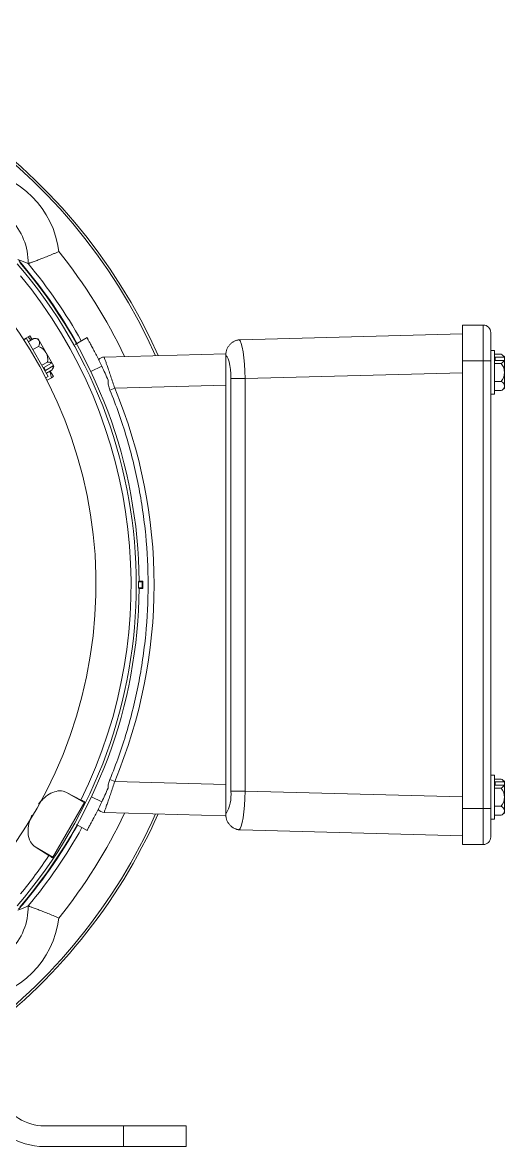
# Paper-space layout '_Left' of a CAD drawing. Header units: inches. Extents: x -4.5 to 6.8, y -4.5 to 6.2.
# Drawn here: x 3.01 to 6.85, y -4.47 to 4.47 of the extents above; entities that cross this region are included whole.
import ezdxf

# ---------------------------------------------------------------- set-up
doc = ezdxf.new("R2010")
doc.units = ezdxf.units.IN
doc.header["$MEASUREMENT"] = 0

psp = doc.layouts.new('_Left')

# ---------------------------------------------------------------- linework, layer by layer
at = {"color": 7, "linetype": 'Continuous', "lineweight": 15}
for p, q in [((6.5145, -2.067), (6.5145, 2.067)), ((6.5145, 2.067), (6.6785, 2.067)), ((6.6785, -2.067), (6.6785, 2.067)), ((3.0196, 1.9525), (3.0548, 1.9728)), ((3.0548, 1.9728), (3.0776, 1.9459)), ((3.0693, 1.9812), (3.0867, 1.9511)), ((4.7468, 1.9504), (6.5145, 1.9967)), ((6.7385, 2.007), (6.7385, -2.007)), ((3.0423, 1.9598), (3.0224, 1.9483)), ((3.2163, 1.6584), (3.0423, 1.9598)), ((3.1022, 1.9601), (3.0571, 1.9341)), ((3.1383, 1.8976), (3.0932, 1.8716)), ((3.1352, 1.9568), (3.2602, 1.7403)), ((3.525, 1.9668), (3.4296, 1.9135)), ((3.4302, 1.9139), (3.5244, 1.9665)), ((3.6607, 1.8125), (4.63, 1.8378)), ((4.6303, 1.842), (4.63, 1.8378)), ((4.63, 1.8258), (4.63, -1.8258)), ((6.7695, 1.864), (6.7385, 1.864)), ((6.7695, 1.516), (6.7695, 1.864)), ((6.8215, 1.8343), (6.7695, 1.8343)), ((6.7745, 1.8118), (6.8451, 1.8118)), ((6.7745, 1.7848), (6.7745, 1.8118)), ((6.8485, 1.815), (6.8485, 1.565)), ((3.2104, 1.7726), (3.1654, 1.7466)), ((3.181, 1.7295), (3.2422, 1.7648)), ((3.1945, 1.7061), (3.181, 1.7295)), ((3.2557, 1.7415), (3.1945, 1.7061)), ((3.2465, 1.7101), (3.2015, 1.6841)), ((3.231, 1.7011), (3.2568, 1.6564)), ((6.7385, 1.781), (6.5145, 1.781)), ((6.8215, 1.7622), (6.7695, 1.7622)), ((6.8451, 1.7848), (6.7745, 1.7848)), ((3.1965, 1.647), (3.2163, 1.6584)), ((3.2066, 1.6274), (3.2423, 1.6481)), ((3.2272, 1.6989), (3.2423, 1.6481)), ((4.6701, -1.6415), (4.6701, 1.6415)), ((4.6701, 1.6415), (4.7829, 1.6415)), ((6.5145, 1.6868), (4.7829, 1.6415)), ((4.7829, 1.6415), (4.7829, -1.6415)), ((6.8215, 1.6178), (6.7695, 1.6178)), ((3.7448, 1.5647), (3.7071, 1.5488)), ((4.63, 1.5879), (3.7448, 1.5647)), ((6.8215, 1.5457), (6.7695, 1.5457)), ((6.7385, 1.516), (6.7695, 1.516)), ((3.9334, 0.0235), (3.939, 0.0291)), ((3.9334, 0.0235), (3.9635, 0.0235)), ((3.9691, 0.0291), (3.939, 0.0291)), ((3.9635, 0.0235), (3.9691, 0.0291)), ((3.9635, 0.0235), (3.9635, -0.0235)), ((3.9691, -0.0291), (3.9691, 0.0291)), ((3.939, -0.0291), (3.9334, -0.0235)), ((3.9635, -0.0235), (3.9334, -0.0235)), ((3.939, -0.0291), (3.9691, -0.0291)), ((3.9635, -0.0235), (3.9691, -0.0291)), ((6.7695, -1.516), (6.7385, -1.516)), ((6.7695, -1.864), (6.7695, -1.516)), ((3.7071, -1.5488), (3.7448, -1.5647)), ((3.7448, -1.5647), (4.63, -1.5879)), ((6.8215, -1.5457), (6.7695, -1.5457)), ((6.7745, -1.5682), (6.8451, -1.5682)), ((6.7745, -1.5952), (6.7745, -1.5682)), ((6.8451, -1.5952), (6.7745, -1.5952)), ((6.8485, -1.565), (6.8485, -1.815)), ((3.3617, -1.6523), (3.4765, -1.7126)), ((3.3617, -1.6523), (3.5025, -1.7336)), ((4.6701, -1.6415), (4.7829, -1.6415)), ((4.7829, -1.6415), (6.5145, -1.6868)), ((6.8215, -1.6178), (6.7695, -1.6178)), ((3.506, -1.7274), (3.249, -2.1726)), ((6.5145, -1.781), (6.7385, -1.781)), ((6.8215, -1.7622), (6.7695, -1.7622)), ((4.63, -1.8378), (3.6607, -1.8125)), ((4.63, -1.8378), (4.6316, -1.8515)), ((6.7385, -1.864), (6.7695, -1.864)), ((6.8215, -1.8343), (6.7695, -1.8343)), ((3.441, -1.9077), (3.525, -1.9546)), ((6.5145, -1.9967), (4.7468, -1.9504)), ((3.2214, -2.1544), (3.1118, -2.0852)), ((3.1118, -2.0852), (3.2525, -2.1664)), ((6.6785, -2.067), (6.5145, -2.067)), ((3.185, -4.3056), (4.315, -4.3056)), ((3.815, -4.47), (3.815, -4.3056)), ((4.315, -4.3056), (4.315, -4.47)), ((4.315, -4.47), (3.185, -4.47))]:
    psp.add_line(p, q, dxfattribs=at)
at = {"color": 8, "linetype": 'Continuous', "lineweight": 15}
for p, q in [((3.5546, 1.6974), (3.642, 1.7392)), ((3.642, -1.727), (3.5593, -1.6875))]:
    psp.add_line(p, q, dxfattribs=at)
at = {"color": 7, "linetype": 'Continuous', "lineweight": 15, "flags": 128}
for points in [[(4.7347, 1.9495), (4.7437, 1.9406), (4.7524, 1.921), (4.7605, 1.8915), (4.7677, 1.8532), (4.7737, 1.8072), (4.7783, 1.7554), (4.7814, 1.6995), (4.7829, 1.6415)], [(4.6701, 1.6415), (4.6691, 1.6779), (4.6663, 1.7129), (4.6617, 1.7452), (4.6556, 1.7736), (4.648, 1.7971), (4.6394, 1.8147), (4.63, 1.8258)], [(4.7829, -1.6415), (4.7814, -1.6995), (4.7783, -1.7554), (4.7737, -1.8072), (4.7677, -1.8532), (4.7605, -1.8915), (4.7524, -1.921), (4.7437, -1.9406), (4.7347, -1.9495)], [(4.7102, -1.9437), (4.7239, -1.9476), (4.7469, -1.9504)], [(4.7145, -1.9452), (4.7246, -1.9478), (4.7466, -1.9504)]]:
    psp.add_lwpolyline(points, dxfattribs=at)
at = {"color": 7, "linetype": 'Continuous', "lineweight": 15}
for centre, radius, start, end in [((0, 0), 4.4789, 24.02788, 87.56871), ((0, 0), 4.4605, 24.12581, 87.55869), ((0, 0), 3.5959, 108.20533, 71.79467), ((2.5633, 2.5633), 0.7423, 6.83159, 83.16841), ((2.5633, 2.5633), 0.4927, 359.15159, 90.84841), ((0, 0), 3.9165, 319.28598, 40.71402), ((0, 0), 3.9431, 29.07922, 40.90481), ((0, 0), 3.9391, 0.42304, 40.64966), ((0, 0), 3.8754, 333.77382, 39.37594), ((6.6785, 2.007), 0.06, 0, 90), ((3.1074, 1.9151), 0.0453, 36.96163, 96.61671), ((3.1024, 1.7936), 0.1665, 78.65222, 90.09455), ((3.1019, 1.9246), 0.0453, 323.38329, 23.03837), ((3.1024, 1.7936), 0.11, 348.99842, 71.00158), ((4.75, 1.8305), 0.12, 91.5, 113.777), ((4.7498, 1.8305), 0.12, 91.5, 113.4742), ((3.6623, 1.7525), 0.06, 91.5, 139.57766), ((6.7385, 1.69), 0.1665, 48.65222, 60.09455), ((6.7948, 1.7828), 0.0581, 29.93767, 62.62748), ((6.7503, 1.6833), 0.1597, 52.0284, 53.54488), ((3.2131, 1.7146), 0.0581, 59.93767, 92.62748), ((3.0958, 1.8286), 0.1597, 336.45512, 337.9716), ((3.1976, 1.7414), 0.0581, 327.37252, 0.06233), ((3.1024, 1.7936), 0.1665, 329.90545, 341.34778), ((3.1093, 1.8052), 0.1597, 336.45512, 337.9716), ((0.0128, 0.0061), 4.0217, 23.79042, 25.52638), ((6.7948, 1.8137), 0.0581, 297.37252, 330.06233), ((6.7385, 1.69), 0.11, 318.99842, 41.00158), ((6.7503, 1.6563), 0.1597, 52.0284, 53.54488), ((6.8035, 1.5763), 0.0453, 6.96163, 66.61671), ((-0.0016, 0), 4.06, 337.33119, 22.66881), ((6.8035, 1.5872), 0.0453, 293.38329, 353.03837), ((6.7385, 1.69), 0.1665, 299.90545, 311.34778), ((0, 0), 3.9335, 359.65837, 0.34163), ((0, 0), 3.9391, 319.35034, 359.57696), ((6.7385, -1.69), 0.1665, 48.65222, 60.09455), ((6.7948, -1.5972), 0.0581, 29.93767, 62.62748), ((6.7948, -1.5663), 0.0581, 297.37252, 330.06233), ((6.7503, -1.6967), 0.1597, 52.0284, 53.54488), ((6.7503, -1.7237), 0.1597, 52.0284, 53.54488), ((0.0128, 0.0061), 4.0217, 334.47362, 336.171), ((4.3502, -1.6684), 0.321, 330.64272, 4.81448), ((6.7385, -1.69), 0.11, 318.99842, 41.00158), ((3.6623, -1.7525), 0.06, 214.6702, 268.5), ((6.8035, -1.8037), 0.0453, 6.96163, 66.61671), ((0, 0), 4.4605, 305.95363, 335.87419), ((0, 0), 4.4789, 305.90814, 335.97212), ((6.8035, -1.7928), 0.0453, 293.38329, 353.03837), ((6.7385, -1.69), 0.1665, 299.90545, 311.34778), ((0, 0), 3.9431, 319.09081, 330.99391), ((6.6785, -2.007), 0.06, 270, 0), ((0, 0), 3.8754, 320.62406, 326.22618), ((2.5633, -2.5633), 0.4927, 269.15159, 0.84841), ((2.5633, -2.5633), 0.7423, 276.83159, 353.16841), ((3.185, -3.9256), 0.38, 205, 270), ((3.185, -3.9256), 0.5444, 205, 270)]:
    psp.add_arc(centre, radius, start, end, dxfattribs=at)
at = {"color": 8, "linetype": 'Continuous', "lineweight": 15}
for radius, start, end in [(4.2336, 25.41208, 38.77922), (3.9836, 29.16066, 39.91259), (4.2336, 321.22078, 334.58792), (3.9836, 320.08741, 330.99292)]:
    psp.add_arc((0, 0), radius, start, end, dxfattribs=at)
at = {"color": 7, "linetype": 'Continuous', "lineweight": 15}
for points, knots in [([(3.0559, 2.556), (3.0568, 2.5563), (3.0592, 2.5571), (3.0651, 2.5592), (3.0674, 2.5601), (3.0729, 2.562), (3.076, 2.5632), (3.0862, 2.5669), (3.0943, 2.5698), (3.1083, 2.575), (3.1133, 2.5769), (3.1237, 2.5808), (3.1291, 2.5829), (3.1461, 2.5893), (3.1583, 2.594), (3.1844, 2.6042), (3.198, 2.6096), (3.226, 2.6209), (3.2406, 2.6268), (3.2628, 2.6359), (3.2703, 2.639), (3.2815, 2.6437), (3.2853, 2.6453), (3.2928, 2.6484), (3.2966, 2.65), (3.3003, 2.6516)], [0, 0, 0, 0, 0.125, 0.125, 0.1875, 0.1875, 0.25, 0.25, 0.375, 0.375, 0.4375, 0.4375, 0.5, 0.5, 0.625, 0.625, 0.75, 0.75, 0.875, 0.875, 0.9375, 0.9375, 0.96875, 0.96875, 1, 1, 1, 1]), ([(3.0693, 1.9812), (3.0693, 1.9812), (3.069, 1.981), (3.0677, 1.9802), (3.0667, 1.9797), (3.0629, 1.9775), (3.0593, 1.9754), (3.0548, 1.9728)], [0, 0, 0, 0, 0.25, 0.25, 0.5, 0.5, 1, 1, 1, 1]), ([(3.642, 1.7392), (3.6348, 1.7542), (3.6276, 1.769), (3.6133, 1.7982), (3.6061, 1.8126), (3.5922, 1.8399), (3.5855, 1.8529), (3.5758, 1.8714), (3.5727, 1.8775), (3.5666, 1.889), (3.5637, 1.8945), (3.5553, 1.9102), (3.5502, 1.9196), (3.5412, 1.9363), (3.5373, 1.9433), (3.5326, 1.9519), (3.5312, 1.9544), (3.5288, 1.9587), (3.5277, 1.9606), (3.5253, 1.965), (3.5244, 1.9665), (3.5244, 1.9665)], [0, 0, 0, 0, 0.125, 0.125, 0.25, 0.25, 0.375, 0.375, 0.4375, 0.4375, 0.5, 0.5, 0.625, 0.625, 0.75, 0.75, 0.8125, 0.8125, 0.875, 0.875, 1, 1, 1, 1]), ([(4.7347, 1.9495), (4.7326, 1.9492), (4.73, 1.9488), (4.7244, 1.9477), (4.7212, 1.947), (4.7117, 1.9444), (4.7052, 1.942), (4.6921, 1.9358), (4.6858, 1.9321), (4.6739, 1.9235), (4.6682, 1.9186), (4.6578, 1.9077), (4.6532, 1.9018), (4.645, 1.8891), (4.6415, 1.8822), (4.6358, 1.8681), (4.6337, 1.8608), (4.6307, 1.8458), (4.63, 1.8381), (4.63, 1.8305)], [0, 0, 0, 0, 0.0625, 0.0625, 0.125, 0.125, 0.25, 0.25, 0.375, 0.375, 0.5, 0.5, 0.625, 0.625, 0.75, 0.75, 0.875, 0.875, 1, 1, 1, 1]), ([(3.6607, 1.8125), (3.6606, 1.8125), (3.6611, 1.8108), (3.6634, 1.8042), (3.6651, 1.7992), (3.6696, 1.7864), (3.6723, 1.7785), (3.6772, 1.7647), (3.679, 1.7597), (3.6826, 1.7493), (3.6864, 1.7383), (3.6906, 1.7263), (3.695, 1.7137), (3.6972, 1.7072), (3.7042, 1.687), (3.709, 1.6729), (3.7189, 1.6435), (3.7241, 1.628), (3.7344, 1.5967), (3.7396, 1.5808), (3.7448, 1.5647)], [0, 0, 0, 0, 0.125, 0.125, 0.25, 0.25, 0.375, 0.375, 0.4375, 0.4375, 0.5, 0.5625, 0.5625, 0.625, 0.625, 0.75, 0.75, 0.875, 0.875, 1, 1, 1, 1]), ([(3.7071, 1.5488), (3.7019, 1.5615), (3.6977, 1.5744), (3.6934, 1.5943), (3.6924, 1.601), (3.6915, 1.6147), (3.6916, 1.6217), (3.6929, 1.6284)], [0, 0, 0, 0, 0.5, 0.5, 0.75, 0.75, 1, 1, 1, 1]), ([(3.7071, -1.5488), (3.732, -1.4874), (3.7554, -1.4254), (3.7993, -1.3006), (3.8198, -1.2377), (3.8765, -1.0476), (3.9084, -0.9188), (3.9466, -0.7242), (3.9578, -0.659), (3.977, -0.5281), (3.985, -0.4623), (4.0043, -0.2647), (4.0107, -0.1325), (4.0107, 0.1323), (4.0043, 0.2644), (3.9851, 0.462), (3.977, 0.5278), (3.9578, 0.6587), (3.9467, 0.7239), (3.9212, 0.8537), (3.9068, 0.9183), (3.8751, 1.0469), (3.8577, 1.1107), (3.8198, 1.2376), (3.7993, 1.3006), (3.7554, 1.4255), (3.732, 1.4874), (3.7071, 1.5488)], [0, 0, 0, 0, 0.0625, 0.0625, 0.125, 0.125, 0.25, 0.25, 0.3125, 0.3125, 0.375, 0.375, 0.5, 0.5, 0.625, 0.625, 0.6875, 0.6875, 0.75, 0.75, 0.8125, 0.8125, 0.875, 0.875, 0.9375, 0.9375, 1, 1, 1, 1]), ([(3.7448, -1.5647), (3.7396, -1.5809), (3.7344, -1.5967), (3.7267, -1.62), (3.7241, -1.6277), (3.719, -1.643), (3.7165, -1.6506), (3.709, -1.6729), (3.7042, -1.687), (3.6973, -1.707), (3.695, -1.7135), (3.6907, -1.7261), (3.6886, -1.7322), (3.6825, -1.7495), (3.6789, -1.7599), (3.674, -1.7737), (3.6725, -1.7779), (3.6698, -1.7859), (3.6685, -1.7895), (3.6651, -1.7991), (3.6634, -1.804), (3.6612, -1.8107), (3.6606, -1.8125), (3.6607, -1.8125)], [0, 0, 0, 0, 0.125, 0.125, 0.1875, 0.1875, 0.25, 0.25, 0.375, 0.375, 0.4375, 0.4375, 0.5, 0.5, 0.625, 0.625, 0.6875, 0.6875, 0.75, 0.75, 0.875, 0.875, 1, 1, 1, 1]), ([(3.6918, -1.6187), (3.6912, -1.6067), (3.6931, -1.5946), (3.6987, -1.5713), (3.7025, -1.56), (3.7071, -1.5488)], [0, 0, 0, 0, 0.5, 0.5, 1, 1, 1, 1]), ([(3.1381, -1.7461), (3.1494, -1.732), (3.1761, -1.6988), (3.2254, -1.6624), (3.2816, -1.639), (3.3283, -1.638), (3.3531, -1.6486), (3.3617, -1.6523)], [0, 0, 0, 0, 0.153593, 0.362422, 0.593568, 0.858228, 1, 1, 1, 1]), ([(3.5244, -1.9543), (3.5244, -1.9543), (3.5253, -1.9528), (3.5285, -1.947), (3.531, -1.9426), (3.5373, -1.9312), (3.5411, -1.9242), (3.5479, -1.9117), (3.5503, -1.9072), (3.5554, -1.8978), (3.5581, -1.8928), (3.5637, -1.8824), (3.5666, -1.8769), (3.5726, -1.8654), (3.5758, -1.8594), (3.5855, -1.8408), (3.5922, -1.8278), (3.606, -1.8005), (3.6133, -1.7861), (3.6276, -1.7569), (3.6348, -1.7421), (3.642, -1.727)], [0, 0, 0, 0, 0.125, 0.125, 0.25, 0.25, 0.375, 0.375, 0.4375, 0.4375, 0.5, 0.5, 0.5625, 0.5625, 0.625, 0.625, 0.75, 0.75, 0.875, 0.875, 1, 1, 1, 1]), ([(3.1118, -2.0852), (3.098, -2.0734), (3.0676, -2.0474), (3.0515, -1.9805), (3.0578, -1.9036), (3.0771, -1.8551), (3.0861, -1.8323)], [0, 0, 0, 0, 0.262145, 0.575288, 0.79972, 1, 1, 1, 1]), ([(4.63, -1.8305), (4.63, -1.8382), (4.6307, -1.8457), (4.6336, -1.8606), (4.6358, -1.868), (4.6415, -1.8822), (4.6449, -1.8889), (4.6531, -1.9016), (4.6578, -1.9076), (4.6681, -1.9185), (4.6737, -1.9234), (4.6857, -1.9321), (4.6921, -1.9358), (4.705, -1.9419), (4.7117, -1.9444), (4.7212, -1.947), (4.7243, -1.9477), (4.73, -1.9488), (4.7326, -1.9492), (4.7347, -1.9495)], [0, 0, 0, 0, 0.125, 0.125, 0.25, 0.25, 0.375, 0.375, 0.5, 0.5, 0.625, 0.625, 0.75, 0.75, 0.875, 0.875, 0.9375, 0.9375, 1, 1, 1, 1]), ([(3.249, -2.1726), (3.2462, -2.1706), (3.2425, -2.1681), (3.2333, -2.162), (3.2278, -2.1584), (3.2214, -2.1544)], [0, 0, 0, 0, 0.5, 0.5, 1, 1, 1, 1]), ([(3.0559, -2.556), (3.0568, -2.5563), (3.0592, -2.5571), (3.0651, -2.5592), (3.0674, -2.5601), (3.0729, -2.562), (3.076, -2.5632), (3.0862, -2.5669), (3.0943, -2.5698), (3.1083, -2.575), (3.1133, -2.5769), (3.1237, -2.5808), (3.1291, -2.5829), (3.1461, -2.5893), (3.1583, -2.594), (3.1844, -2.6042), (3.198, -2.6096), (3.226, -2.6209), (3.2406, -2.6268), (3.2628, -2.6359), (3.2703, -2.639), (3.2815, -2.6437), (3.2853, -2.6453), (3.2928, -2.6484), (3.2966, -2.65), (3.3003, -2.6516)], [0, 0, 0, 0, 0.125, 0.125, 0.1875, 0.1875, 0.25, 0.25, 0.375, 0.375, 0.4375, 0.4375, 0.5, 0.5, 0.625, 0.625, 0.75, 0.75, 0.875, 0.875, 0.9375, 0.9375, 0.96875, 0.96875, 1, 1, 1, 1])]:
    psp.add_open_spline(points, degree=3, knots=knots, dxfattribs=at)
for points in [[(2.9737, 2.5895), (3.0015, 2.5781), (3.0287, 2.567), (3.0555, 2.556)], [(3.0555, 2.556), (3.0557, 2.5559), (3.0558, 2.5559), (3.0559, 2.556)], [(4.7347, 1.9495), (4.7387, 1.95), (4.7428, 1.9503), (4.7469, 1.9504)], [(4.63, 1.8258), (4.63, 1.8274), (4.63, 1.8289), (4.63, 1.8305)], [(3.2423, 1.6481), (3.2512, 1.6532), (3.2568, 1.6564), (3.2568, 1.6564)], [(3.4765, -1.7126), (3.4898, -1.7196), (3.4997, -1.7246), (3.506, -1.7274)], [(4.63, -1.8305), (4.63, -1.8289), (4.63, -1.8274), (4.63, -1.8258)], [(4.7347, -1.9495), (4.7387, -1.95), (4.7428, -1.9503), (4.7469, -1.9504)], [(3.0555, -2.556), (3.0287, -2.567), (3.0015, -2.5781), (2.9737, -2.5895)], [(3.0559, -2.556), (3.0558, -2.5559), (3.0557, -2.5559), (3.0555, -2.556)]]:
    psp.add_open_spline(points, degree=3, dxfattribs=at)

doc.saveas('drawing.dxf')
